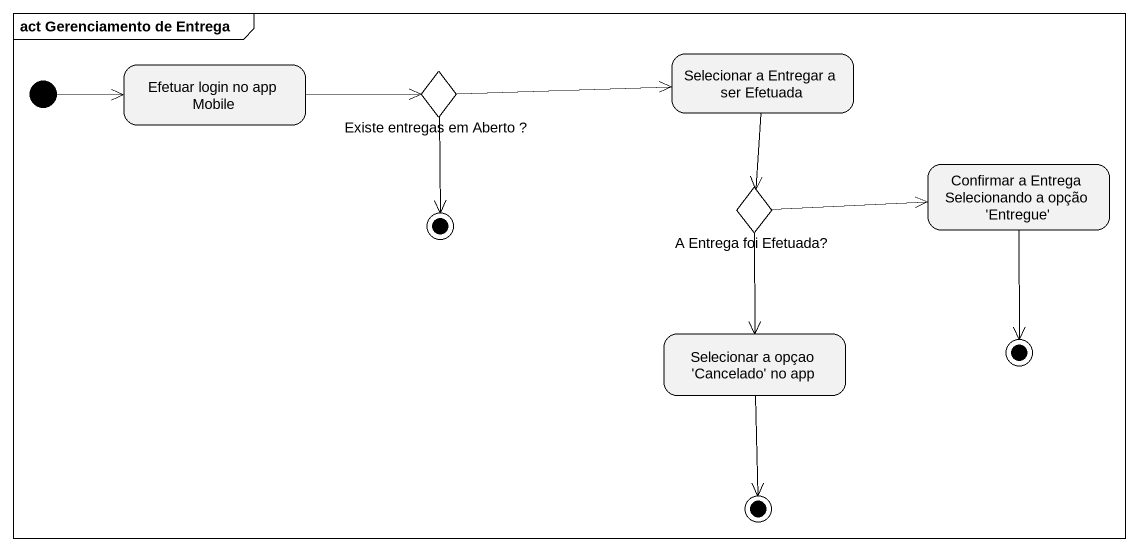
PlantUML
@startuml
mainframe act Gerenciamento de Entrega
hide empty description
state "Efetuar login no app Mobile" as Efetuar_login_no_app_Mobile
state "Selecionar a Entregar a ser Efetuada" as Selecionar_a_Entregar_a_ser
state "Existe entregas em Aberto ?" as Existe_entregas_em_Aberto <<choice>>
state "Confirmar a Entrega Selecionando a opção 'Entregue'" as Confirmar_a_Entrega
state final1 <<end>>
state "A Entrega foi Efetuada?" as A_Entrega_foi_Efetuada <<choice>>
state "Selecionar a opçao 'Cancelado' no app" as Selecionar_a_opçao
state final2 <<end>>
state final3 <<end>>
[*] -right-> Efetuar_login_no_app_Mobile
Efetuar_login_no_app_Mobile -right-> Existe_entregas_em_Aberto
Selecionar_a_Entregar_a_ser --> A_Entrega_foi_Efetuada
Existe_entregas_em_Aberto -right-> Selecionar_a_Entregar_a_ser
Existe_entregas_em_Aberto --> final1
Confirmar_a_Entrega --> final2
A_Entrega_foi_Efetuada -right-> Confirmar_a_Entrega
A_Entrega_foi_Efetuada --> Selecionar_a_opçao
Selecionar_a_opçao --> final3
@enduml
